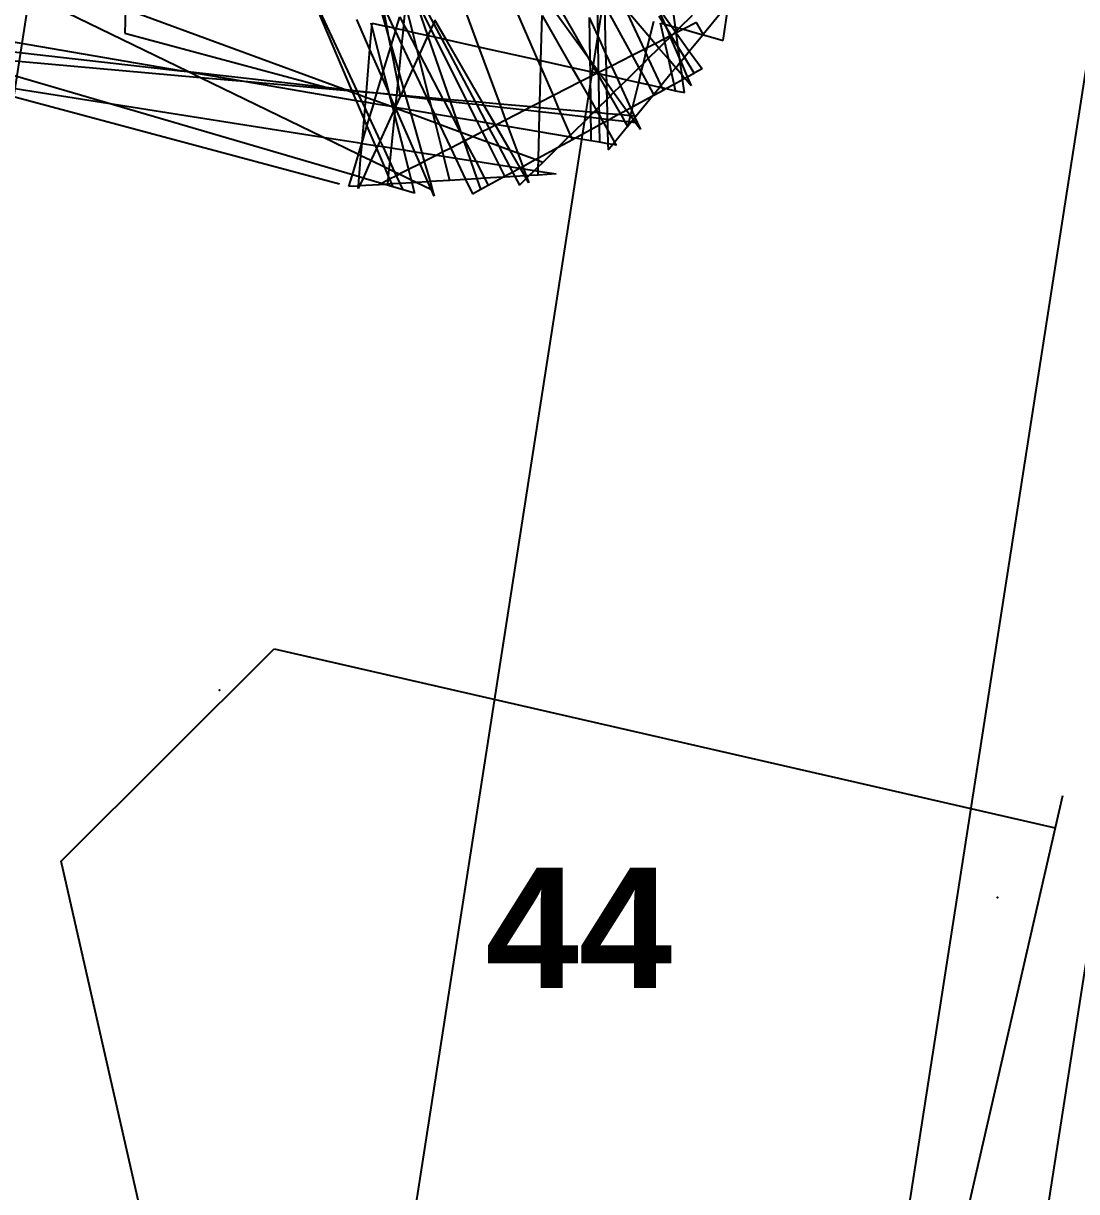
# Model space of a CAD drawing. Header units: metres. Extents: x 0 to 1324930, y 0 to 1631912.
# Drawn here: x 253732.25 to 253749.76, y 1630672.12 to 1630691.54 of the extents above; entities that cross this region are included whole.
import ezdxf
from ezdxf.enums import TextEntityAlignment as Align

# ---------------------------------------------------------------- set-up
doc = ezdxf.new("R2010")
doc.units = ezdxf.units.M
doc.header["$MEASUREMENT"] = 0
for name, color, linetype in [('A_revoir_geometrie_aberrante', 7, 'Continuous'), ('limites_parcelles', 7, 'Continuous'), ('numero_lot', 7, 'Continuous'), ('toponymie', 7, 'Continuous')]:
    doc.layers.add(name, color=color, linetype=linetype)
doc.layers.add('TopoAlt', color=3, linetype='Continuous', lineweight=0)
doc.layers.add('TopoMat', color=4, linetype='Continuous', lineweight=0)
doc.styles.get("Standard").update_dxf_attribs({"font": 'txt.shx'})
doc.styles.add('style1', font='')
doc.styles.get('style1').set_extended_font_data('Times New Roman', bold=True)

# ---------------------------------------------------------------- blocks, each defined once
blk = doc.blocks.new('TCPOINT_108')
at = {"color": 0}
blk.add_point((0, 0), dxfattribs=at)
at = {"layer": 'TopoAlt'}
blk.add_attdef('ALT', text='', height=0.00762, dxfattribs=at).set_placement((0.00254, -0.00254), align=Align.TOP_LEFT)
at = {"layer": 'TopoMat'}
blk.add_attdef('MAT', (0.00254, 0.00254), '', height=0.01524, dxfattribs=at)

msp = doc.modelspace()

# ---------------------------------------------------------------- linework, layer by layer
at = {"layer": 'A_revoir_geometrie_aberrante'}
for p in [(253783.36023, 1630905.73622), (253774.25578, 1630899.93366), (253772.91621, 1630823.75877), (253733.98882, 1630702.58123)]:
    msp.add_line(p, (0, 0), dxfattribs=at)
at = {"layer": 'limites_parcelles'}
for p, q in [((253734.98312, 1630690.74356), (253732.42909, 1630691.98561)), ((253738.11904, 1630692.02378), (253738.26882, 1630691.50046)), ((253738.9731, 1630691.34346), (253738.75696, 1630691.97221)), ((253738.75696, 1630691.97221), (253739.02108, 1630691.4459)), ((253738.80627, 1630692.02839), (253739.06493, 1630691.54217)), ((253739.49107, 1630692.03298), (253739.81475, 1630691.15583)), ((253740.80192, 1630690.93576), (253740.3237, 1630692.03856)), ((253741.63335, 1630690.98176), (253740.87964, 1630692.01799)), ((253741.02287, 1630692.04325), (253741.63335, 1630690.98176)), ((253743.08981, 1630691.48192), (253743.01132, 1630692.05659)), ((253733.94459, 1630691.78151), (253733.93233, 1630691.3801)), ((253737.57047, 1630690.44955), (253733.94459, 1630691.78151)), ((253737.14255, 1630691.75154), (253737.70386, 1630690.4344)), ((253737.79501, 1630690.42404), (253737.183, 1630691.74252)), ((253738.28951, 1630691.49585), (253738.21767, 1630691.86204)), ((253738.21767, 1630691.86204), (253738.40352, 1630691.47043)), ((253738.60332, 1630691.85475), (253738.57007, 1630691.52724)), ((253738.60332, 1630691.85475), (253738.71688, 1630691.40058)), ((253741.78888, 1630691.84133), (253741.79735, 1630691.33285)), ((253741.90932, 1630691.80806), (253741.92884, 1630691.04531)), ((253741.93991, 1630691.79961), (253742.371, 1630691.01162)), ((253742.29001, 1630691.70288), (253742.56708, 1630691.1117)), ((253742.66302, 1630691.31154), (253742.34121, 1630691.68874)), ((253742.78799, 1630691.82025), (253742.91172, 1630691.53112)), ((253742.78952, 1630691.82648), (253743.02234, 1630691.50056)), ((253743.15288, 1630691.46449), (253743.37187, 1630691.67978)), ((253743.55168, 1630691.36452), (253743.90501, 1630691.79451)), ((253743.88529, 1630691.26215), (253743.96798, 1630691.82666)), ((253738.00998, 1630691.10931), (253737.79194, 1630691.60677)), ((253738.00998, 1630691.10931), (253738.04172, 1630691.48399)), ((253738.0235, 1630691.55515), (253738.04172, 1630691.48399)), ((253738.04172, 1630691.48399), (253738.0473, 1630691.54985)), ((253738.04172, 1630691.48399), (253738.23182, 1630690.74157)), ((253738.0473, 1630691.54985), (253738.26882, 1630691.50046)), ((253738.26882, 1630691.50046), (253738.33171, 1630691.28072)), ((253738.26882, 1630691.50046), (253738.28951, 1630691.49585)), ((253738.33171, 1630691.28072), (253738.28951, 1630691.49585)), ((253738.28951, 1630691.49585), (253738.40352, 1630691.47043)), ((253738.44746, 1630691.46064), (253738.5047, 1630691.6515)), ((253738.5047, 1630691.6515), (253738.57007, 1630691.52724)), ((253738.57007, 1630691.52724), (253738.56075, 1630691.43539)), ((253738.57007, 1630691.52724), (253738.62605, 1630691.42083)), ((253739.06493, 1630691.54217), (253739.02108, 1630691.4459)), ((253739.09043, 1630691.59816), (253739.06493, 1630691.54217)), ((253739.06493, 1630691.54217), (253739.19723, 1630691.2935)), ((253739.27621, 1630691.27589), (253739.09043, 1630691.59816)), ((253740.85219, 1630690.92456), (253740.87108, 1630691.677)), ((253740.87108, 1630691.677), (253741.36823, 1630690.80952)), ((253741.65702, 1630691.63973), (253741.66643, 1630690.93627)), ((253741.65702, 1630691.63973), (253741.79735, 1630691.33285)), ((253742.66302, 1630691.31154), (253742.72934, 1630691.58151)), ((253742.89744, 1630691.53506), (253742.81883, 1630691.66282)), ((253742.90271, 1630691.28298), (253742.84377, 1630691.54989)), ((253742.84377, 1630691.54989), (253742.89744, 1630691.53506)), ((253742.9388, 1630691.46784), (253742.89744, 1630691.53506)), ((253742.89744, 1630691.53506), (253742.91172, 1630691.53112)), ((253742.91172, 1630691.53112), (253742.9388, 1630691.46784)), ((253742.91172, 1630691.53112), (253743.02234, 1630691.50056)), ((253743.02234, 1630691.50056), (253743.09133, 1630691.40398)), ((253743.02234, 1630691.50056), (253743.08981, 1630691.48192)), ((253743.44138, 1630691.5579), (253743.22131, 1630691.44559)), ((253743.55168, 1630691.36452), (253743.44138, 1630691.5579)), ((253734.86024, 1630690.75753), (253731.6153, 1630691.31193)), ((253733.93233, 1630691.3801), (253737.27602, 1630690.48301)), ((253738.36189, 1630691.17529), (253738.43225, 1630691.40991)), ((253738.40352, 1630691.47043), (253738.43225, 1630691.40991)), ((253738.40352, 1630691.47043), (253738.44746, 1630691.46064)), ((253738.43225, 1630691.40991), (253738.44746, 1630691.46064)), ((253738.43225, 1630691.40991), (253738.53597, 1630691.19136)), ((253738.44746, 1630691.46064), (253738.56075, 1630691.43539)), ((253738.56075, 1630691.43539), (253738.53597, 1630691.19136)), ((253738.56075, 1630691.43539), (253738.62605, 1630691.42083)), ((253738.62605, 1630691.42083), (253738.78952, 1630691.11008)), ((253738.62605, 1630691.42083), (253738.71688, 1630691.40058)), ((253738.71688, 1630691.40058), (253738.78952, 1630691.11008)), ((253738.71688, 1630691.40058), (253738.9731, 1630691.34346)), ((253738.97367, 1630691.34181), (253738.83164, 1630691.03002)), ((253738.97367, 1630691.34181), (253738.9731, 1630691.34346)), ((253738.9731, 1630691.34346), (253738.97429, 1630691.34319)), ((253738.97429, 1630691.34319), (253738.97367, 1630691.34181)), ((253739.34073, 1630690.27404), (253738.97367, 1630691.34181)), ((253739.02108, 1630691.4459), (253738.97429, 1630691.34319)), ((253738.97429, 1630691.34319), (253739.08501, 1630691.31851)), ((253739.02108, 1630691.4459), (253739.08501, 1630691.31851)), ((253739.08501, 1630691.31851), (253739.62164, 1630690.24917)), ((253739.08501, 1630691.31851), (253739.19723, 1630691.2935)), ((253739.19723, 1630691.2935), (253739.75928, 1630690.23699)), ((253739.19723, 1630691.2935), (253739.27621, 1630691.27589)), ((253741.79735, 1630691.33285), (253741.80719, 1630690.74275)), ((253741.79735, 1630691.33285), (253741.92884, 1630691.04531)), ((253742.62064, 1630691.13903), (253742.66302, 1630691.31154)), ((253742.75269, 1630691.20642), (253742.66302, 1630691.31154)), ((253742.99726, 1630691.33124), (253742.90271, 1630691.28298)), ((253742.9144, 1630691.23004), (253743.00321, 1630691.31734)), ((253742.9388, 1630691.46784), (253742.99726, 1630691.33124)), ((253743.01674, 1630691.34118), (253742.9388, 1630691.46784)), ((253743.01674, 1630691.34118), (253742.99726, 1630691.33124)), ((253742.99726, 1630691.33124), (253743.00321, 1630691.31734)), ((253743.00321, 1630691.31734), (253743.02077, 1630691.33462)), ((253743.00321, 1630691.31734), (253743.16341, 1630690.94301)), ((253743.03902, 1630691.35255), (253743.01674, 1630691.34118)), ((253743.02077, 1630691.33462), (253743.01674, 1630691.34118)), ((253743.02077, 1630691.33462), (253743.03902, 1630691.35255)), ((253743.13536, 1630691.14839), (253743.02077, 1630691.33462)), ((253743.03902, 1630691.35255), (253743.09133, 1630691.40398)), ((253743.10301, 1630691.38521), (253743.03902, 1630691.35255)), ((253743.09937, 1630691.41189), (253743.08981, 1630691.48192)), ((253743.08981, 1630691.48192), (253743.15288, 1630691.46449)), ((253743.09133, 1630691.40398), (253743.09937, 1630691.41189)), ((253743.09133, 1630691.40398), (253743.10261, 1630691.3882)), ((253743.09937, 1630691.41189), (253743.15288, 1630691.46449)), ((253743.10261, 1630691.3882), (253743.09937, 1630691.41189)), ((253743.10301, 1630691.38521), (253743.10261, 1630691.3882)), ((253743.10261, 1630691.3882), (253743.10428, 1630691.38586)), ((253743.10428, 1630691.38586), (253743.10301, 1630691.38521)), ((253743.13536, 1630691.14839), (253743.10301, 1630691.38521)), ((253743.22131, 1630691.44559), (253743.10428, 1630691.38586)), ((253743.10428, 1630691.38586), (253743.3205, 1630691.08318)), ((253743.15288, 1630691.46449), (253743.22131, 1630691.44559)), ((253743.22131, 1630691.44559), (253743.54484, 1630691.3562)), ((253743.3205, 1630691.08318), (253743.54484, 1630691.3562)), ((253743.54484, 1630691.3562), (253743.55168, 1630691.36452)), ((253743.54484, 1630691.3562), (253743.55859, 1630691.35241)), ((253743.55859, 1630691.35241), (253743.55168, 1630691.36452)), ((253743.55859, 1630691.35241), (253743.88529, 1630691.26215)), ((253731.50021, 1630691.13934), (253734.86024, 1630690.75753)), ((253737.95043, 1630690.40638), (253738.00998, 1630691.10931)), ((253738.20717, 1630690.6594), (253738.00998, 1630691.10931)), ((253738.23182, 1630690.74157), (253738.35615, 1630691.15615)), ((253738.35615, 1630691.15615), (253738.33171, 1630691.28072)), ((253738.33171, 1630691.28072), (253738.36189, 1630691.17529)), ((253738.35615, 1630691.15615), (253738.36189, 1630691.17529)), ((253738.47229, 1630690.56409), (253738.35615, 1630691.15615)), ((253738.36189, 1630691.17529), (253738.48919, 1630690.73051)), ((253738.53597, 1630691.19136), (253738.48919, 1630690.73051)), ((253738.53597, 1630691.19136), (253738.72434, 1630690.79445)), ((253738.78952, 1630691.11008), (253738.81737, 1630690.9987)), ((253738.78952, 1630691.11008), (253738.83164, 1630691.03002)), ((253739.88131, 1630690.22618), (253739.27621, 1630691.27589)), ((253739.27621, 1630691.27589), (253739.81475, 1630691.15583)), ((253739.81475, 1630691.15583), (253740.16715, 1630690.20088)), ((253739.81475, 1630691.15583), (253740.80192, 1630690.93576)), ((253742.56708, 1630691.1117), (253742.371, 1630691.01162)), ((253742.62064, 1630691.13903), (253742.56708, 1630691.1117)), ((253742.56708, 1630691.1117), (253742.59782, 1630691.04612)), ((253742.59782, 1630691.04612), (253742.62064, 1630691.13903)), ((253742.75269, 1630691.20642), (253742.62064, 1630691.13903)), ((253742.63867, 1630690.95896), (253742.8155, 1630691.13281)), ((253742.90271, 1630691.28298), (253742.75269, 1630691.20642)), ((253742.8155, 1630691.13281), (253742.75269, 1630691.20642)), ((253742.8155, 1630691.13281), (253742.9144, 1630691.23004)), ((253742.9779, 1630690.94245), (253742.8155, 1630691.13281)), ((253742.9144, 1630691.23004), (253742.90271, 1630691.28298)), ((253742.9779, 1630690.94245), (253742.9144, 1630691.23004)), ((253743.16341, 1630690.94301), (253743.13536, 1630691.14839)), ((253743.23757, 1630690.98226), (253743.13536, 1630691.14839)), ((253735.19371, 1630690.64115), (253731.3924, 1630690.97766)), ((253738.81737, 1630690.9987), (253738.72434, 1630690.79445)), ((253738.83164, 1630691.03002), (253738.81737, 1630690.9987)), ((253738.81737, 1630690.9987), (253738.99083, 1630690.30501)), ((253738.83164, 1630691.03002), (253739.2239, 1630690.28438)), ((253740.8497, 1630690.82558), (253740.80192, 1630690.93576)), ((253740.80192, 1630690.93576), (253740.85219, 1630690.92456)), ((253740.8497, 1630690.82558), (253740.85219, 1630690.92456)), ((253740.85219, 1630690.92456), (253741.36823, 1630690.80952)), ((253741.63335, 1630690.98176), (253741.6666, 1630690.92394)), ((253741.66643, 1630690.93627), (253741.63335, 1630690.98176)), ((253741.66643, 1630690.93627), (253741.6666, 1630690.92394)), ((253741.80719, 1630690.74275), (253741.66643, 1630690.93627)), ((253741.6666, 1630690.92394), (253741.66903, 1630690.74246)), ((253741.6666, 1630690.92394), (253741.78596, 1630690.71639)), ((253741.92884, 1630691.04531), (253741.93539, 1630690.78931)), ((253741.92884, 1630691.04531), (253742.02499, 1630690.83504)), ((253742.371, 1630691.01162), (253742.02499, 1630690.83504)), ((253742.371, 1630691.01162), (253742.48335, 1630690.80626)), ((253742.55658, 1630690.87825), (253742.59782, 1630691.04612)), ((253742.55658, 1630690.87825), (253742.63867, 1630690.95896)), ((253742.59782, 1630691.04612), (253742.63867, 1630690.95896)), ((253742.63867, 1630690.95896), (253742.84924, 1630690.50966)), ((253743.02598, 1630690.72475), (253742.9779, 1630690.94245)), ((253743.09351, 1630690.80694), (253742.9779, 1630690.94245)), ((253743.16938, 1630690.89927), (253743.16341, 1630690.94301)), ((253743.16341, 1630690.94301), (253743.17776, 1630690.90947)), ((253743.16938, 1630690.89927), (253743.17776, 1630690.90947)), ((253743.17776, 1630690.90947), (253743.23757, 1630690.98226)), ((253743.17776, 1630690.90947), (253743.28684, 1630690.65458)), ((253743.23757, 1630690.98226), (253743.3205, 1630691.08318)), ((253743.40097, 1630690.7167), (253743.23757, 1630690.98226)), ((253743.3205, 1630691.08318), (253743.53154, 1630690.78776)), ((253733.6523, 1630690.21598), (253731.33702, 1630690.89462)), ((253735.00541, 1630690.73272), (253734.86024, 1630690.75753)), ((253734.86024, 1630690.75753), (253734.98312, 1630690.74356)), ((253735.00541, 1630690.73272), (253734.98312, 1630690.74356)), ((253734.98312, 1630690.74356), (253737.27602, 1630690.48301)), ((253735.19371, 1630690.64115), (253735.00541, 1630690.73272)), ((253735.91521, 1630690.57728), (253735.00541, 1630690.73272)), ((253738.20717, 1630690.6594), (253738.23182, 1630690.74157)), ((253738.23182, 1630690.74157), (253738.31703, 1630690.40876)), ((253738.48919, 1630690.73051), (253738.47229, 1630690.56409)), ((253738.48919, 1630690.73051), (253738.56869, 1630690.45274)), ((253738.72434, 1630690.79445), (253738.56869, 1630690.45274)), ((253738.72434, 1630690.79445), (253738.95512, 1630690.30818)), ((253740.83469, 1630690.22756), (253740.8497, 1630690.82558)), ((253741.05932, 1630690.3422), (253740.8497, 1630690.82558)), ((253741.36823, 1630690.80952), (253741.50553, 1630690.56993)), ((253741.36823, 1630690.80952), (253741.66903, 1630690.74246)), ((253741.66903, 1630690.74246), (253741.67021, 1630690.65397)), ((253741.66903, 1630690.74246), (253741.78596, 1630690.71639)), ((253741.78745, 1630690.71381), (253741.67021, 1630690.65397)), ((253741.78596, 1630690.71639), (253741.78745, 1630690.71381)), ((253741.78596, 1630690.71639), (253741.79053, 1630690.71537)), ((253741.79053, 1630690.71537), (253741.78745, 1630690.71381)), ((253741.78745, 1630690.71381), (253741.80828, 1630690.67759)), ((253741.8075, 1630690.72404), (253741.79053, 1630690.71537)), ((253741.79053, 1630690.71537), (253741.80771, 1630690.71154)), ((253741.80719, 1630690.74275), (253741.8075, 1630690.72404)), ((253741.8172, 1630690.72899), (253741.80719, 1630690.74275)), ((253741.8172, 1630690.72899), (253741.8075, 1630690.72404)), ((253741.8075, 1630690.72404), (253741.80771, 1630690.71154)), ((253741.80771, 1630690.71154), (253741.80828, 1630690.67759)), ((253741.80771, 1630690.71154), (253741.83419, 1630690.70564)), ((253741.93539, 1630690.78931), (253741.8172, 1630690.72899)), ((253741.83419, 1630690.70564), (253741.8172, 1630690.72899)), ((253742.02499, 1630690.83504), (253741.93539, 1630690.78931)), ((253741.93539, 1630690.78931), (253741.93813, 1630690.68247)), ((253742.02499, 1630690.83504), (253742.11254, 1630690.64359)), ((253742.27993, 1630690.60627), (253742.48335, 1630690.80626)), ((253742.47887, 1630690.56192), (253742.52168, 1630690.7362)), ((253742.48335, 1630690.80626), (253742.55658, 1630690.87825)), ((253742.48335, 1630690.80626), (253742.52168, 1630690.7362)), ((253742.52168, 1630690.7362), (253742.55658, 1630690.87825)), ((253742.52168, 1630690.7362), (253742.63621, 1630690.52685)), ((253742.84924, 1630690.50966), (253743.02598, 1630690.72475)), ((253743.02598, 1630690.72475), (253743.09351, 1630690.80694)), ((253743.0678, 1630690.53537), (253743.02598, 1630690.72475)), ((253743.09351, 1630690.80694), (253743.16938, 1630690.89927)), ((253743.19885, 1630690.68347), (253743.09351, 1630690.80694)), ((253743.19885, 1630690.68347), (253743.16938, 1630690.89927)), ((253743.28684, 1630690.65458), (253743.40097, 1630690.7167)), ((253743.53154, 1630690.78776), (253743.40097, 1630690.7167)), ((253731.148, 1630690.61116), (253733.6523, 1630690.21598)), ((253737.22841, 1630689.65166), (253735.19371, 1630690.64115)), ((253735.91521, 1630690.57728), (253735.19371, 1630690.64115)), ((253737.77864, 1630690.25891), (253735.91521, 1630690.57728)), ((253737.6379, 1630690.42478), (253735.91521, 1630690.57728)), ((253738.12533, 1630690.3865), (253738.20717, 1630690.6594)), ((253738.31703, 1630690.40876), (253738.20717, 1630690.6594)), ((253738.47229, 1630690.56409), (253738.45084, 1630690.35282)), ((253738.51485, 1630690.34715), (253738.47229, 1630690.56409)), ((253741.50553, 1630690.56993), (253741.05932, 1630690.3422)), ((253741.67021, 1630690.65397), (253741.50553, 1630690.56993)), ((253741.50553, 1630690.56993), (253741.6753, 1630690.27371)), ((253741.67021, 1630690.65397), (253741.6753, 1630690.27371)), ((253741.80828, 1630690.67759), (253741.81705, 1630690.15121)), ((253741.80828, 1630690.67759), (253741.94431, 1630690.44106)), ((253741.9413, 1630690.55837), (253741.83419, 1630690.70564)), ((253741.83419, 1630690.70564), (253741.93813, 1630690.68247)), ((253741.93813, 1630690.68247), (253741.9413, 1630690.55837)), ((253741.93813, 1630690.68247), (253742.11254, 1630690.64359)), ((253741.9413, 1630690.55837), (253741.94431, 1630690.44106)), ((253742.06217, 1630690.39219), (253741.9413, 1630690.55837)), ((253742.11254, 1630690.64359), (253742.17623, 1630690.50432)), ((253742.11254, 1630690.64359), (253742.27993, 1630690.60627)), ((253742.17623, 1630690.50432), (253742.27993, 1630690.60627)), ((253742.27993, 1630690.60627), (253742.47887, 1630690.56192)), ((253742.38045, 1630690.16128), (253742.47887, 1630690.56192)), ((253742.47887, 1630690.56192), (253742.63621, 1630690.52685)), ((253742.63621, 1630690.52685), (253742.727, 1630690.3609)), ((253742.63621, 1630690.52685), (253742.82819, 1630690.48405)), ((253742.93128, 1630690.46107), (253743.0678, 1630690.53537)), ((253743.0678, 1630690.53537), (253743.20861, 1630690.61201)), ((253743.09212, 1630690.42521), (253743.0678, 1630690.53537)), ((253743.20861, 1630690.61201), (253743.19885, 1630690.68347)), ((253743.24358, 1630690.63104), (253743.19885, 1630690.68347)), ((253743.20861, 1630690.61201), (253743.24358, 1630690.63104)), ((253743.23858, 1630690.39256), (253743.20861, 1630690.61201)), ((253743.24358, 1630690.63104), (253743.28684, 1630690.65458)), ((253743.35059, 1630690.50561), (253743.24358, 1630690.63104)), ((253743.28684, 1630690.65458), (253743.35059, 1630690.50561)), ((253737.50421, 1630688.86877), (253731.43671, 1630690.49658)), ((253737.27602, 1630690.48301), (253737.57047, 1630690.44955)), ((253737.6379, 1630690.42478), (253737.57047, 1630690.44955)), ((253737.57047, 1630690.44955), (253737.70386, 1630690.4344)), ((253737.72095, 1630690.39427), (253737.6379, 1630690.42478)), ((253737.7107, 1630690.41834), (253737.6379, 1630690.42478)), ((253737.70386, 1630690.4344), (253737.7107, 1630690.41834)), ((253737.70386, 1630690.4344), (253737.79501, 1630690.42404)), ((253737.7107, 1630690.41834), (253737.72095, 1630690.39427)), ((253737.80138, 1630690.41031), (253737.7107, 1630690.41834)), ((253737.72095, 1630690.39427), (253737.77864, 1630690.25891)), ((253737.82689, 1630690.35536), (253737.72095, 1630690.39427)), ((253737.80138, 1630690.41031), (253737.79501, 1630690.42404)), ((253737.79501, 1630690.42404), (253737.95043, 1630690.40638)), ((253737.82689, 1630690.35536), (253737.80138, 1630690.41031)), ((253737.94965, 1630690.39718), (253737.80138, 1630690.41031)), ((253737.87967, 1630690.24165), (253737.82689, 1630690.35536)), ((253737.94251, 1630690.31288), (253737.82689, 1630690.35536)), ((253737.94251, 1630690.31288), (253737.94965, 1630690.39718)), ((253737.94965, 1630690.39718), (253737.95043, 1630690.40638)), ((253738.12391, 1630690.38176), (253737.94965, 1630690.39718)), ((253737.95043, 1630690.40638), (253738.12533, 1630690.3865)), ((253738.0873, 1630690.25969), (253738.12391, 1630690.38176)), ((253738.12391, 1630690.38176), (253738.12533, 1630690.3865)), ((253738.31925, 1630690.36447), (253738.12391, 1630690.38176)), ((253738.12533, 1630690.3865), (253738.31925, 1630690.36447)), ((253738.31703, 1630690.40876), (253738.32858, 1630690.36364)), ((253738.33714, 1630690.36288), (253738.31703, 1630690.40876)), ((253738.31925, 1630690.36447), (253738.32864, 1630690.3634)), ((253738.32858, 1630690.36364), (253738.31925, 1630690.36447)), ((253738.32858, 1630690.36364), (253738.32864, 1630690.3634)), ((253738.33714, 1630690.36288), (253738.32858, 1630690.36364)), ((253738.32864, 1630690.3634), (253738.38178, 1630690.15586)), ((253738.32864, 1630690.3634), (253738.33734, 1630690.36241)), ((253738.33734, 1630690.36241), (253738.33714, 1630690.36288)), ((253738.45084, 1630690.35282), (253738.33714, 1630690.36288)), ((253738.43029, 1630690.15035), (253738.33734, 1630690.36241)), ((253738.33734, 1630690.36241), (253738.45051, 1630690.34955)), ((253738.45051, 1630690.34955), (253738.43029, 1630690.15035)), ((253738.51658, 1630690.33835), (253738.43061, 1630690.14962)), ((253738.45084, 1630690.35282), (253738.45051, 1630690.34955)), ((253738.45051, 1630690.34955), (253738.51584, 1630690.34213)), ((253738.51485, 1630690.34715), (253738.45084, 1630690.35282)), ((253738.51584, 1630690.34213), (253738.51485, 1630690.34715)), ((253738.52037, 1630690.34666), (253738.51485, 1630690.34715)), ((253738.51658, 1630690.33835), (253738.51584, 1630690.34213)), ((253738.51584, 1630690.34213), (253738.51818, 1630690.34186)), ((253738.51818, 1630690.34186), (253738.51658, 1630690.33835)), ((253738.52037, 1630690.34666), (253738.51818, 1630690.34186)), ((253738.51818, 1630690.34186), (253738.60319, 1630690.3322)), ((253738.56869, 1630690.45274), (253738.52037, 1630690.34666)), ((253738.6011, 1630690.33952), (253738.52037, 1630690.34666)), ((253738.56869, 1630690.45274), (253738.6011, 1630690.33952)), ((253738.6011, 1630690.33952), (253738.60319, 1630690.3322)), ((253738.95512, 1630690.30818), (253738.6011, 1630690.33952)), ((253738.60319, 1630690.3322), (253738.66764, 1630690.10702)), ((253738.60319, 1630690.3322), (253738.96313, 1630690.2913)), ((253741.05932, 1630690.3422), (253740.83469, 1630690.22756)), ((253741.15866, 1630690.11311), (253741.05932, 1630690.3422)), ((253741.94431, 1630690.44106), (253741.94842, 1630690.28036)), ((253741.94431, 1630690.44106), (253742.00483, 1630690.33582)), ((253741.94842, 1630690.28036), (253742.00483, 1630690.33582)), ((253742.00483, 1630690.33582), (253742.06217, 1630690.39219)), ((253742.00483, 1630690.33582), (253742.17083, 1630690.04719)), ((253742.06217, 1630690.39219), (253742.17623, 1630690.50432)), ((253742.27276, 1630690.10267), (253742.06217, 1630690.39219)), ((253742.17623, 1630690.50432), (253742.34253, 1630690.14064)), ((253742.38045, 1630690.16128), (253742.71063, 1630690.34098)), ((253742.43085, 1630690.00049), (253742.71063, 1630690.34098)), ((253742.71063, 1630690.34098), (253742.727, 1630690.3609)), ((253742.71063, 1630690.34098), (253742.73164, 1630690.35242)), ((253742.727, 1630690.3609), (253742.82819, 1630690.48405)), ((253742.727, 1630690.3609), (253742.73164, 1630690.35242)), ((253742.73164, 1630690.35242), (253742.88406, 1630690.43537)), ((253742.82819, 1630690.48405), (253742.84924, 1630690.50966)), ((253742.82819, 1630690.48405), (253742.8651, 1630690.47582)), ((253742.84924, 1630690.50966), (253742.8651, 1630690.47582)), ((253742.8651, 1630690.47582), (253742.88406, 1630690.43537)), ((253742.8651, 1630690.47582), (253742.93128, 1630690.46107)), ((253742.88406, 1630690.43537), (253742.93128, 1630690.46107)), ((253742.93128, 1630690.46107), (253743.09212, 1630690.42521)), ((253743.09212, 1630690.42521), (253743.23858, 1630690.39256)), ((253737.7169, 1630689.02457), (253733.6523, 1630690.21598)), ((253733.6523, 1630690.21598), (253737.22841, 1630689.65166)), ((253737.77864, 1630690.25891), (253737.91152, 1630689.94709)), ((253737.87967, 1630690.24165), (253737.77864, 1630690.25891)), ((253737.92771, 1630690.13816), (253737.87967, 1630690.24165)), ((253737.93566, 1630690.23208), (253737.87967, 1630690.24165)), ((253737.91152, 1630689.94709), (253737.92771, 1630690.13816)), ((253737.92771, 1630690.13816), (253737.93566, 1630690.23208)), ((253738.00252, 1630689.97699), (253737.92771, 1630690.13816)), ((253737.93566, 1630690.23208), (253737.94251, 1630690.31288)), ((253738.07204, 1630690.20878), (253737.93566, 1630690.23208)), ((253738.0873, 1630690.25969), (253737.94251, 1630690.31288)), ((253738.00252, 1630689.97699), (253738.07204, 1630690.20878)), ((253738.07204, 1630690.20878), (253738.0873, 1630690.25969)), ((253738.35967, 1630690.15964), (253738.07204, 1630690.20878)), ((253738.35967, 1630690.15964), (253738.0873, 1630690.25969)), ((253738.38301, 1630690.15107), (253738.35967, 1630690.15964)), ((253738.38178, 1630690.15586), (253738.35967, 1630690.15964)), ((253738.38178, 1630690.15586), (253738.38301, 1630690.15107)), ((253738.42973, 1630690.14767), (253738.38178, 1630690.15586)), ((253738.38301, 1630690.15107), (253738.40038, 1630690.08324)), ((253738.42435, 1630690.13588), (253738.38301, 1630690.15107)), ((253738.42435, 1630690.13588), (253738.40038, 1630690.08324)), ((253738.42866, 1630690.1343), (253738.41692, 1630690.01863)), ((253738.42973, 1630690.14767), (253738.42435, 1630690.13588)), ((253738.42866, 1630690.1343), (253738.42435, 1630690.13588)), ((253738.43001, 1630690.14762), (253738.42866, 1630690.1343)), ((253738.43899, 1630690.13051), (253738.42866, 1630690.1343)), ((253738.4301, 1630690.1485), (253738.42973, 1630690.14767)), ((253738.43001, 1630690.14762), (253738.42973, 1630690.14767)), ((253738.4301, 1630690.1485), (253738.43001, 1630690.14762)), ((253738.4316, 1630690.14735), (253738.43001, 1630690.14762)), ((253738.43029, 1630690.15035), (253738.4301, 1630690.1485)), ((253738.43061, 1630690.14962), (253738.4301, 1630690.1485)), ((253738.43061, 1630690.14962), (253738.43029, 1630690.15035)), ((253738.4316, 1630690.14735), (253738.43061, 1630690.14962)), ((253738.43899, 1630690.13051), (253738.4316, 1630690.14735)), ((253738.66764, 1630690.10702), (253738.4316, 1630690.14735)), ((253738.75441, 1630689.41085), (253738.43899, 1630690.13051)), ((253738.68699, 1630690.0394), (253738.43899, 1630690.13051)), ((253738.95512, 1630690.30818), (253738.96313, 1630690.2913)), ((253738.99083, 1630690.30501), (253738.95512, 1630690.30818)), ((253738.96313, 1630690.2913), (253739.02892, 1630690.15267)), ((253738.96313, 1630690.2913), (253738.99517, 1630690.28766)), ((253738.99083, 1630690.30501), (253738.99517, 1630690.28766)), ((253739.2239, 1630690.28438), (253738.99083, 1630690.30501)), ((253738.99517, 1630690.28766), (253739.02892, 1630690.15267)), ((253738.99517, 1630690.28766), (253739.23661, 1630690.26022)), ((253739.02892, 1630690.15267), (253739.05697, 1630690.04051)), ((253739.02892, 1630690.15267), (253739.08438, 1630690.03582)), ((253739.2239, 1630690.28438), (253739.23661, 1630690.26022)), ((253739.34073, 1630690.27404), (253739.2239, 1630690.28438)), ((253739.23661, 1630690.26022), (253739.38135, 1630689.98509)), ((253739.23661, 1630690.26022), (253739.3499, 1630690.24735)), ((253739.3499, 1630690.24735), (253739.34073, 1630690.27404)), ((253739.62164, 1630690.24917), (253739.34073, 1630690.27404)), ((253739.44372, 1630689.97443), (253739.3499, 1630690.24735)), ((253739.3499, 1630690.24735), (253739.63904, 1630690.21449)), ((253739.62164, 1630690.24917), (253739.63904, 1630690.21449)), ((253739.75928, 1630690.23699), (253739.62164, 1630690.24917)), ((253739.63904, 1630690.21449), (253739.78913, 1630689.91542)), ((253739.63904, 1630690.21449), (253739.77975, 1630690.1985)), ((253739.75928, 1630690.23699), (253739.77975, 1630690.1985)), ((253739.88131, 1630690.22618), (253739.75928, 1630690.23699)), ((253739.77975, 1630690.1985), (253739.94447, 1630689.88888)), ((253739.77975, 1630690.1985), (253739.9055, 1630690.18421)), ((253739.9055, 1630690.18421), (253739.88131, 1630690.22618)), ((253740.16715, 1630690.20088), (253739.88131, 1630690.22618)), ((253740.09009, 1630689.864), (253739.9055, 1630690.18421)), ((253739.9055, 1630690.18421), (253740.18502, 1630690.15245)), ((253740.16715, 1630690.20088), (253740.18502, 1630690.15245)), ((253740.69147, 1630690.15447), (253740.16715, 1630690.20088)), ((253740.18502, 1630690.15245), (253740.26466, 1630689.93664)), ((253740.18502, 1630690.15245), (253740.59601, 1630690.10575)), ((253740.69147, 1630690.15447), (253740.59601, 1630690.10575)), ((253740.83469, 1630690.22756), (253740.69147, 1630690.15447)), ((253740.83254, 1630690.14198), (253740.69147, 1630690.15447)), ((253740.83096, 1630690.07905), (253740.83254, 1630690.14198)), ((253740.83254, 1630690.14198), (253740.83469, 1630690.22756)), ((253741.15866, 1630690.11311), (253740.83254, 1630690.14198)), ((253741.6753, 1630690.27371), (253741.67806, 1630690.06713)), ((253741.6753, 1630690.27371), (253741.77129, 1630690.10622)), ((253741.77129, 1630690.10622), (253741.81705, 1630690.15121)), ((253741.81705, 1630690.15121), (253741.94842, 1630690.28036)), ((253741.81705, 1630690.15121), (253741.81866, 1630690.05468)), ((253741.94842, 1630690.28036), (253741.9545, 1630690.04266)), ((253742.27276, 1630690.10267), (253742.34253, 1630690.14064)), ((253742.34253, 1630690.14064), (253742.38045, 1630690.16128)), ((253742.34253, 1630690.14064), (253742.3639, 1630690.09391)), ((253742.3639, 1630690.09391), (253742.38045, 1630690.16128)), ((253737.87922, 1630689.56586), (253737.91152, 1630689.94709)), ((253737.91152, 1630689.94709), (253737.95967, 1630689.83411)), ((253737.95967, 1630689.83411), (253738.00252, 1630689.97699)), ((253738.1789, 1630689.59701), (253738.00252, 1630689.97699)), ((253738.40038, 1630690.08324), (253738.1789, 1630689.59701)), ((253738.41692, 1630690.01863), (253738.36151, 1630689.47285)), ((253738.40038, 1630690.08324), (253738.41692, 1630690.01863)), ((253738.41692, 1630690.01863), (253738.56488, 1630689.44076)), ((253738.66764, 1630690.10702), (253738.68699, 1630690.0394)), ((253739.05697, 1630690.04051), (253738.66764, 1630690.10702)), ((253738.68699, 1630690.0394), (253738.87221, 1630689.39226)), ((253739.0947, 1630689.88963), (253738.68699, 1630690.0394)), ((253739.05697, 1630690.04051), (253739.0947, 1630689.88963)), ((253739.08438, 1630690.03582), (253739.05697, 1630690.04051)), ((253739.08438, 1630690.03582), (253739.16623, 1630689.86335)), ((253739.38135, 1630689.98509), (253739.08438, 1630690.03582)), ((253739.38135, 1630689.98509), (253739.51226, 1630689.73624)), ((253739.44372, 1630689.97443), (253739.38135, 1630689.98509)), ((253739.52753, 1630689.73063), (253739.44372, 1630689.97443)), ((253739.78913, 1630689.91542), (253739.44372, 1630689.97443)), ((253740.26466, 1630689.93664), (253740.11424, 1630689.85987)), ((253740.59601, 1630690.10575), (253740.26466, 1630689.93664)), ((253740.26466, 1630689.93664), (253740.30501, 1630689.82728)), ((253740.59601, 1630690.10575), (253740.83096, 1630690.07905)), ((253740.82242, 1630689.73888), (253740.83096, 1630690.07905)), ((253740.83096, 1630690.07905), (253741.19118, 1630690.03812)), ((253741.19118, 1630690.03812), (253741.15866, 1630690.11311)), ((253741.67806, 1630690.06713), (253741.15866, 1630690.11311)), ((253741.34387, 1630689.68601), (253741.19118, 1630690.03812)), ((253741.19118, 1630690.03812), (253741.64909, 1630689.98608)), ((253741.34387, 1630689.68601), (253741.64909, 1630689.98608)), ((253741.64909, 1630689.98608), (253741.67875, 1630690.01525)), ((253741.64909, 1630689.98608), (253741.67919, 1630689.98266)), ((253741.67806, 1630690.06713), (253741.67875, 1630690.01525)), ((253741.72711, 1630690.06279), (253741.67806, 1630690.06713)), ((253741.67875, 1630690.01525), (253741.72711, 1630690.06279)), ((253741.67875, 1630690.01525), (253741.67919, 1630689.98266)), ((253741.67919, 1630689.98266), (253741.68189, 1630689.78108)), ((253741.67919, 1630689.98266), (253741.82013, 1630689.96665)), ((253741.72711, 1630690.06279), (253741.77129, 1630690.10622)), ((253741.79987, 1630690.05635), (253741.72711, 1630690.06279)), ((253741.77129, 1630690.10622), (253741.79987, 1630690.05635)), ((253741.79987, 1630690.05635), (253741.81919, 1630690.02262)), ((253741.81866, 1630690.05468), (253741.79987, 1630690.05635)), ((253741.81866, 1630690.05468), (253741.81919, 1630690.02262)), ((253741.9545, 1630690.04266), (253741.81866, 1630690.05468)), ((253741.81919, 1630690.02262), (253741.82013, 1630689.96665)), ((253741.81919, 1630690.02262), (253741.85344, 1630689.96286)), ((253741.82013, 1630689.96665), (253741.82195, 1630689.85731)), ((253741.82013, 1630689.96665), (253741.85344, 1630689.96286)), ((253741.85344, 1630689.96286), (253741.89206, 1630689.89547)), ((253741.85344, 1630689.96286), (253741.95685, 1630689.95111)), ((253741.89206, 1630689.89547), (253741.95736, 1630689.93101)), ((253741.9545, 1630690.04266), (253741.95685, 1630689.95111)), ((253742.1334, 1630690.02682), (253741.9545, 1630690.04266)), ((253741.95685, 1630689.95111), (253741.95736, 1630689.93101)), ((253741.95685, 1630689.95111), (253741.98783, 1630689.94759)), ((253741.95736, 1630689.93101), (253741.98783, 1630689.94759)), ((253741.95736, 1630689.93101), (253741.96136, 1630689.77455)), ((253741.98783, 1630689.94759), (253742.1334, 1630690.02682)), ((253741.98783, 1630689.94759), (253742.24491, 1630689.91838)), ((253742.1334, 1630690.02682), (253742.17083, 1630690.04719)), ((253742.18518, 1630690.02224), (253742.1334, 1630690.02682)), ((253742.17083, 1630690.04719), (253742.27276, 1630690.10267)), ((253742.17083, 1630690.04719), (253742.18518, 1630690.02224)), ((253742.18518, 1630690.02224), (253742.24491, 1630689.91838)), ((253742.34132, 1630690.00841), (253742.18518, 1630690.02224)), ((253742.34132, 1630690.00841), (253742.27276, 1630690.10267)), ((253742.31872, 1630689.90999), (253742.3425, 1630690.0068)), ((253742.3425, 1630690.0068), (253742.34132, 1630690.00841)), ((253742.34286, 1630690.00828), (253742.34132, 1630690.00841)), ((253742.3425, 1630690.0068), (253742.34286, 1630690.00828)), ((253742.38642, 1630689.94642), (253742.3425, 1630690.0068)), ((253742.34286, 1630690.00828), (253742.3639, 1630690.09391)), ((253742.4056, 1630690.00272), (253742.34286, 1630690.00828)), ((253742.35326, 1630689.90607), (253742.38642, 1630689.94642)), ((253742.3639, 1630690.09391), (253742.4056, 1630690.00272)), ((253742.38642, 1630689.94642), (253742.41528, 1630689.98155)), ((253742.4214, 1630689.89832), (253742.38642, 1630689.94642)), ((253742.4056, 1630690.00272), (253742.41528, 1630689.98155)), ((253742.43085, 1630690.00049), (253742.4056, 1630690.00272)), ((253742.41528, 1630689.98155), (253742.43085, 1630690.00049)), ((253742.41528, 1630689.98155), (253742.45509, 1630689.89449)), ((253737.87922, 1630689.56586), (253737.95967, 1630689.83411)), ((253737.95967, 1630689.83411), (253738.09575, 1630689.51479)), ((253739.0947, 1630689.88963), (253739.21668, 1630689.4018)), ((253739.16623, 1630689.86335), (253739.0947, 1630689.88963)), ((253739.16623, 1630689.86335), (253739.35241, 1630689.47107)), ((253739.51226, 1630689.73624), (253739.16623, 1630689.86335)), ((253739.51226, 1630689.73624), (253739.55077, 1630689.66305)), ((253739.52753, 1630689.73063), (253739.51226, 1630689.73624)), ((253739.87761, 1630689.7391), (253739.72144, 1630689.6594)), ((253739.78913, 1630689.91542), (253739.87761, 1630689.7391)), ((253739.94447, 1630689.88888), (253739.78913, 1630689.91542)), ((253739.99286, 1630689.79792), (253739.87761, 1630689.7391)), ((253739.87761, 1630689.7391), (253739.96194, 1630689.57105)), ((253739.94447, 1630689.88888), (253739.99286, 1630689.79792)), ((253740.09009, 1630689.864), (253739.94447, 1630689.88888)), ((253740.09742, 1630689.85129), (253739.99286, 1630689.79792)), ((253739.99286, 1630689.79792), (253740.15037, 1630689.50184)), ((253740.09742, 1630689.85129), (253740.09009, 1630689.864)), ((253740.11424, 1630689.85987), (253740.09009, 1630689.864)), ((253740.11424, 1630689.85987), (253740.09742, 1630689.85129)), ((253740.33875, 1630689.43263), (253740.09742, 1630689.85129)), ((253740.30501, 1630689.82728), (253740.11424, 1630689.85987)), ((253740.30501, 1630689.82728), (253740.46819, 1630689.38509)), ((253740.82242, 1630689.73888), (253740.30501, 1630689.82728)), ((253740.81159, 1630689.30742), (253740.82242, 1630689.73888)), ((253741.31248, 1630689.65515), (253740.82242, 1630689.73888)), ((253741.41752, 1630689.6372), (253741.68189, 1630689.78108)), ((253741.68189, 1630689.78108), (253741.82195, 1630689.85731)), ((253741.68189, 1630689.78108), (253741.68442, 1630689.5916)), ((253741.82195, 1630689.85731), (253741.89206, 1630689.89547)), ((253741.82195, 1630689.85731), (253741.82678, 1630689.56728)), ((253741.89206, 1630689.89547), (253741.96136, 1630689.77455)), ((253741.96136, 1630689.77455), (253741.96728, 1630689.54327)), ((253741.96136, 1630689.77455), (253742.07798, 1630689.57106)), ((253742.07798, 1630689.57106), (253742.29368, 1630689.83356)), ((253742.24491, 1630689.91838), (253742.29368, 1630689.83356)), ((253742.24491, 1630689.91838), (253742.31872, 1630689.90999)), ((253742.29368, 1630689.83356), (253742.30261, 1630689.84443)), ((253742.29368, 1630689.83356), (253742.29807, 1630689.82594)), ((253742.29807, 1630689.82594), (253742.30261, 1630689.84443)), ((253742.30261, 1630689.84443), (253742.31872, 1630689.90999)), ((253742.30261, 1630689.84443), (253742.35326, 1630689.90607)), ((253742.31872, 1630689.90999), (253742.35326, 1630689.90607)), ((253742.35326, 1630689.90607), (253742.4214, 1630689.89832)), ((253742.50742, 1630689.78006), (253742.4214, 1630689.89832)), ((253742.4214, 1630689.89832), (253742.45509, 1630689.89449)), ((253742.45509, 1630689.89449), (253742.50742, 1630689.78006)), ((253737.81885, 1630689.36452), (253737.22841, 1630689.65166)), ((253737.22841, 1630689.65166), (253737.87439, 1630689.54972)), ((253737.81885, 1630689.36452), (253737.87439, 1630689.54972)), ((253737.86045, 1630689.34429), (253737.87781, 1630689.54918)), ((253737.87439, 1630689.54972), (253737.87922, 1630689.56586)), ((253737.87439, 1630689.54972), (253737.87781, 1630689.54918)), ((253737.87781, 1630689.54918), (253737.87922, 1630689.56586)), ((253737.87781, 1630689.54918), (253738.09575, 1630689.51479)), ((253738.1789, 1630689.59701), (253738.13838, 1630689.50806)), ((253738.22665, 1630689.49413), (253738.1789, 1630689.59701)), ((253739.57731, 1630689.58584), (253739.35241, 1630689.47107)), ((253739.55077, 1630689.66305), (253739.52753, 1630689.73063)), ((253739.72144, 1630689.6594), (253739.52753, 1630689.73063)), ((253739.57731, 1630689.58584), (253739.55077, 1630689.66305)), ((253739.55077, 1630689.66305), (253739.5884, 1630689.59151)), ((253739.5884, 1630689.59151), (253739.57731, 1630689.58584)), ((253739.68811, 1630689.26351), (253739.57731, 1630689.58584)), ((253739.72144, 1630689.6594), (253739.5884, 1630689.59151)), ((253739.5884, 1630689.59151), (253739.76755, 1630689.25098)), ((253739.96194, 1630689.57105), (253739.72144, 1630689.6594)), ((253739.96194, 1630689.57105), (253740.1531, 1630689.19013)), ((253740.15037, 1630689.50184), (253739.96194, 1630689.57105)), ((253741.14131, 1630689.48687), (253741.31248, 1630689.65515)), ((253741.14131, 1630689.48687), (253741.37506, 1630689.61409)), ((253741.31248, 1630689.65515), (253741.34387, 1630689.68601)), ((253741.36084, 1630689.64689), (253741.31248, 1630689.65515)), ((253741.36084, 1630689.64689), (253741.34387, 1630689.68601)), ((253741.37506, 1630689.61409), (253741.36084, 1630689.64689)), ((253741.41752, 1630689.6372), (253741.36084, 1630689.64689)), ((253741.37506, 1630689.61409), (253741.41752, 1630689.6372)), ((253741.68442, 1630689.5916), (253741.41752, 1630689.6372)), ((253741.82678, 1630689.56728), (253741.68442, 1630689.5916)), ((253741.96728, 1630689.54327), (253741.82678, 1630689.56728)), ((253741.96728, 1630689.54327), (253741.96994, 1630689.43957)), ((253742.04433, 1630689.53011), (253741.96728, 1630689.54327)), ((253742.04433, 1630689.53011), (253742.07798, 1630689.57106)), ((253742.07798, 1630689.57106), (253742.10765, 1630689.51929)), ((253737.7169, 1630689.02457), (253737.81885, 1630689.36452)), ((253737.86045, 1630689.34429), (253737.81885, 1630689.36452)), ((253738.11783, 1630689.46296), (253738.02691, 1630689.26334)), ((253738.09575, 1630689.51479), (253738.11783, 1630689.46296)), ((253738.09575, 1630689.51479), (253738.13838, 1630689.50806)), ((253738.13838, 1630689.50806), (253738.11783, 1630689.46296)), ((253738.11783, 1630689.46296), (253738.24891, 1630689.15538)), ((253738.13838, 1630689.50806), (253738.22665, 1630689.49413)), ((253738.33908, 1630689.25191), (253738.22665, 1630689.49413)), ((253738.22665, 1630689.49413), (253738.36151, 1630689.47285)), ((253738.36151, 1630689.47285), (253738.33908, 1630689.25191)), ((253738.36151, 1630689.47285), (253738.56488, 1630689.44076)), ((253738.56488, 1630689.44076), (253738.64903, 1630689.11209)), ((253738.56488, 1630689.44076), (253738.75441, 1630689.41085)), ((253738.84215, 1630689.21065), (253738.75441, 1630689.41085)), ((253738.75441, 1630689.41085), (253738.87221, 1630689.39226)), ((253738.87221, 1630689.39226), (253738.91374, 1630689.24719)), ((253738.87221, 1630689.39226), (253739.12106, 1630689.35299)), ((253739.12106, 1630689.35299), (253738.91374, 1630689.24719)), ((253739.21668, 1630689.4018), (253739.12106, 1630689.35299)), ((253739.12106, 1630689.35299), (253739.23331, 1630689.33528)), ((253739.35241, 1630689.47107), (253739.21668, 1630689.4018)), ((253739.21668, 1630689.4018), (253739.23331, 1630689.33528)), ((253739.35241, 1630689.47107), (253739.43171, 1630689.30397)), ((253740.15037, 1630689.50184), (253740.33114, 1630689.16204)), ((253740.33875, 1630689.43263), (253740.15037, 1630689.50184)), ((253740.50661, 1630689.14144), (253740.33875, 1630689.43263)), ((253740.46819, 1630689.38509), (253740.33875, 1630689.43263)), ((253740.46819, 1630689.38509), (253740.54949, 1630689.16477)), ((253740.75841, 1630689.27848), (253740.46819, 1630689.38509)), ((253740.81159, 1630689.30742), (253741.14131, 1630689.48687)), ((253740.88284, 1630689.23276), (253741.14131, 1630689.48687)), ((253741.96994, 1630689.43957), (253742.04433, 1630689.53011)), ((253742.10765, 1630689.51929), (253742.04433, 1630689.53011)), ((253737.83055, 1630688.99126), (253737.86045, 1630689.34429)), ((253738.02691, 1630689.26334), (253737.86045, 1630689.34429)), ((253738.02691, 1630689.26334), (253737.89444, 1630688.97253)), ((253738.24891, 1630689.15538), (253738.02691, 1630689.26334)), ((253738.24891, 1630689.15538), (253738.31382, 1630689.00306)), ((253738.3255, 1630689.11813), (253738.24891, 1630689.15538)), ((253738.33908, 1630689.25191), (253738.3255, 1630689.11813)), ((253738.42324, 1630689.0706), (253738.33908, 1630689.25191)), ((253738.84215, 1630689.21065), (253738.64903, 1630689.11209)), ((253738.91374, 1630689.24719), (253738.84215, 1630689.21065)), ((253738.97377, 1630688.91036), (253738.84215, 1630689.21065)), ((253738.91374, 1630689.24719), (253739.00952, 1630688.91254)), ((253739.23331, 1630689.33528), (253739.33408, 1630688.93231)), ((253739.23331, 1630689.33528), (253739.43171, 1630689.30397)), ((253739.43171, 1630689.30397), (253739.6004, 1630688.94853)), ((253739.43171, 1630689.30397), (253739.68811, 1630689.26351)), ((253739.79237, 1630688.96022), (253739.68811, 1630689.26351)), ((253739.68811, 1630689.26351), (253739.76755, 1630689.25098)), ((253739.76755, 1630689.25098), (253739.91653, 1630688.96779)), ((253739.76755, 1630689.25098), (253740.1531, 1630689.19013)), ((253740.1531, 1630689.19013), (253740.24814, 1630689.00076)), ((253740.1531, 1630689.19013), (253740.33114, 1630689.16204)), ((253740.33114, 1630689.16204), (253740.37904, 1630689.072)), ((253740.33114, 1630689.16204), (253740.49652, 1630689.13594)), ((253740.50661, 1630689.14144), (253740.54949, 1630689.16477)), ((253740.54949, 1630689.16477), (253740.75841, 1630689.27848)), ((253740.54949, 1630689.16477), (253740.56406, 1630689.12528)), ((253740.74455, 1630689.0968), (253740.80787, 1630689.15906)), ((253740.75841, 1630689.27848), (253740.81159, 1630689.30742)), ((253740.81039, 1630689.25938), (253740.75841, 1630689.27848)), ((253740.80606, 1630689.0871), (253740.80787, 1630689.15906)), ((253740.80787, 1630689.15906), (253740.81039, 1630689.25938)), ((253740.80787, 1630689.15906), (253740.88284, 1630689.23276)), ((253740.81039, 1630689.25938), (253740.81159, 1630689.30742)), ((253740.88284, 1630689.23276), (253740.81039, 1630689.25938)), ((253737.65862, 1630688.83025), (253737.7169, 1630689.02457)), ((253737.83055, 1630688.99126), (253737.7169, 1630689.02457)), ((253737.81773, 1630688.83994), (253737.83055, 1630688.99126)), ((253737.89444, 1630688.97253), (253737.83055, 1630688.99126)), ((253737.89444, 1630688.97253), (253737.83451, 1630688.84096)), ((253738.20005, 1630688.88295), (253737.89444, 1630688.97253)), ((253738.31382, 1630689.00306), (253738.30718, 1630688.93762)), ((253738.3255, 1630689.11813), (253738.31382, 1630689.00306)), ((253738.31382, 1630689.00306), (253738.33554, 1630688.9521)), ((253738.42324, 1630689.0706), (253738.3255, 1630689.11813)), ((253738.45092, 1630689.01098), (253738.33554, 1630688.9521)), ((253738.45092, 1630689.01098), (253738.42324, 1630689.0706)), ((253738.49723, 1630689.03462), (253738.42324, 1630689.0706)), ((253738.49723, 1630689.03462), (253738.45092, 1630689.01098)), ((253738.51072, 1630688.88215), (253738.45092, 1630689.01098)), ((253738.64903, 1630689.11209), (253738.49723, 1630689.03462)), ((253738.69328, 1630688.93928), (253738.49723, 1630689.03462)), ((253738.64903, 1630689.11209), (253738.69328, 1630688.93928)), ((253739.79237, 1630688.96022), (253739.6004, 1630688.94853)), ((253739.91653, 1630688.96779), (253739.79237, 1630688.96022)), ((253739.85247, 1630688.78542), (253739.79237, 1630688.96022)), ((253740.22171, 1630688.98638), (253739.91653, 1630688.96779)), ((253739.91653, 1630688.96779), (253739.97685, 1630688.85311)), ((253739.97685, 1630688.85311), (253740.22171, 1630688.98638)), ((253740.22171, 1630688.98638), (253740.24814, 1630689.00076)), ((253740.25436, 1630688.98837), (253740.22171, 1630688.98638)), ((253740.24814, 1630689.00076), (253740.37904, 1630689.072)), ((253740.24814, 1630689.00076), (253740.25436, 1630688.98837)), ((253740.41822, 1630688.99835), (253740.25436, 1630688.98837)), ((253740.37904, 1630689.072), (253740.49652, 1630689.13594)), ((253740.37904, 1630689.072), (253740.41822, 1630688.99835)), ((253740.5833, 1630689.0084), (253740.41822, 1630688.99835)), ((253740.41822, 1630688.99835), (253740.49589, 1630688.85235)), ((253740.49589, 1630688.85235), (253740.6091, 1630688.96365)), ((253740.49652, 1630689.13594), (253740.50661, 1630689.14144)), ((253740.49652, 1630689.13594), (253740.51111, 1630689.13364)), ((253740.51111, 1630689.13364), (253740.50661, 1630689.14144)), ((253740.5833, 1630689.0084), (253740.51111, 1630689.13364)), ((253740.51111, 1630689.13364), (253740.56406, 1630689.12528)), ((253740.56406, 1630689.12528), (253740.60667, 1630689.00983)), ((253740.56406, 1630689.12528), (253740.74455, 1630689.0968)), ((253740.60667, 1630689.00983), (253740.5833, 1630689.0084)), ((253740.6091, 1630688.96365), (253740.5833, 1630689.0084)), ((253740.65934, 1630689.01304), (253740.60667, 1630689.00983)), ((253740.60667, 1630689.00983), (253740.61982, 1630688.97418)), ((253740.6091, 1630688.96365), (253740.61982, 1630688.97418)), ((253740.64969, 1630688.89324), (253740.6091, 1630688.96365)), ((253740.61982, 1630688.97418), (253740.65934, 1630689.01304)), ((253740.61982, 1630688.97418), (253740.64969, 1630688.89324)), ((253740.65934, 1630689.01304), (253740.74455, 1630689.0968)), ((253740.80442, 1630689.02187), (253740.65934, 1630689.01304)), ((253740.74455, 1630689.0968), (253740.80606, 1630689.0871)), ((253740.80442, 1630689.02187), (253740.80606, 1630689.0871)), ((253741.10381, 1630689.04011), (253740.80442, 1630689.02187)), ((253740.80606, 1630689.0871), (253741.10381, 1630689.04011)), ((253737.81773, 1630688.83994), (253737.65862, 1630688.83025)), ((253737.83451, 1630688.84096), (253737.814, 1630688.79594)), ((253737.814, 1630688.79594), (253737.81773, 1630688.83994)), ((253737.83451, 1630688.84096), (253737.81773, 1630688.83994)), ((253738.15617, 1630688.86056), (253737.83451, 1630688.84096)), ((253738.20005, 1630688.88295), (253738.15617, 1630688.86056)), ((253738.25577, 1630688.86662), (253738.15617, 1630688.86056)), ((253738.30718, 1630688.93762), (253738.20005, 1630688.88295)), ((253738.25577, 1630688.86662), (253738.20005, 1630688.88295)), ((253738.30024, 1630688.86933), (253738.25577, 1630688.86662)), ((253738.29869, 1630688.85404), (253738.25577, 1630688.86662)), ((253738.30024, 1630688.86933), (253738.29869, 1630688.85404)), ((253738.38855, 1630688.8277), (253738.29869, 1630688.85404)), ((253738.30718, 1630688.93762), (253738.30024, 1630688.86933)), ((253738.36903, 1630688.87352), (253738.30024, 1630688.86933)), ((253738.33554, 1630688.9521), (253738.30718, 1630688.93762)), ((253738.33554, 1630688.9521), (253738.36903, 1630688.87352)), ((253738.51072, 1630688.88215), (253738.36903, 1630688.87352)), ((253738.36903, 1630688.87352), (253738.38855, 1630688.8277)), ((253738.55921, 1630688.77768), (253738.38855, 1630688.8277)), ((253738.70488, 1630688.89398), (253738.51072, 1630688.88215)), ((253738.55921, 1630688.77768), (253738.51072, 1630688.88215)), ((253738.7489, 1630688.72208), (253738.55921, 1630688.77768)), ((253738.69328, 1630688.93928), (253738.70488, 1630688.89398)), ((253738.77735, 1630688.89839), (253738.69328, 1630688.93928)), ((253738.77735, 1630688.89839), (253738.70488, 1630688.89398)), ((253738.70488, 1630688.89398), (253738.7489, 1630688.72208)), ((253738.97377, 1630688.91036), (253738.77735, 1630688.89839)), ((253739.03365, 1630688.77376), (253738.77735, 1630688.89839)), ((253739.00952, 1630688.91254), (253738.97377, 1630688.91036)), ((253739.03365, 1630688.77376), (253738.97377, 1630688.91036)), ((253739.33408, 1630688.93231), (253739.00952, 1630688.91254)), ((253739.00952, 1630688.91254), (253739.05176, 1630688.76495)), ((253739.07858, 1630688.67123), (253739.03365, 1630688.77376)), ((253739.05176, 1630688.76495), (253739.03365, 1630688.77376)), ((253739.05176, 1630688.76495), (253739.07858, 1630688.67123)), ((253739.6004, 1630688.94853), (253739.33408, 1630688.93231)), ((253739.6004, 1630688.94853), (253739.71366, 1630688.70987)), ((253739.71366, 1630688.70987), (253739.85247, 1630688.78542)), ((253739.85247, 1630688.78542), (253739.97685, 1630688.85311)), ((253732.8748, 1630677.61081), (253736.41403, 1630681.14344)), ((253736.41403, 1630681.14344), (253749.40561, 1630678.16471)), ((253749.5284, 1630678.69964), (253749.40561, 1630678.16471)), ((253749.40561, 1630678.16471), (253745.6025, 1630661.59626)), ((253736.02256, 1630663.7932), (253732.8748, 1630677.61081))]:
    msp.add_line(p, q, dxfattribs=at)

# ---------------------------------------------------------------- block references
at = {"layer": 'toponymie', "lineweight": 30, "xscale": 39.374638, "yscale": 39.374638, "zscale": 39.374638}
msp.add_blockref('TCPOINT_108', (253735.50731, 1630680.45927), dxfattribs=at)
at = {"layer": 'toponymie', "xscale": 39.374638, "yscale": 39.374638, "zscale": 39.374638}
msp.add_blockref('TCPOINT_108', (253748.44681, 1630677.00887, 17.11398), dxfattribs=at)

# ---------------------------------------------------------------- texts
at = {"layer": 'numero_lot', "color": 7, "linetype": 'Continuous', "lineweight": 0, "insert": (253739.93101, 1630675.50667), "char_height": 2, "attachment_point": 7, "line_spacing_factor": 0.72, "style": 'style1'}
msp.add_mtext('\\fArial|b1|i0|c00|p39;44', dxfattribs=at)

doc.saveas('drawing.dxf')
